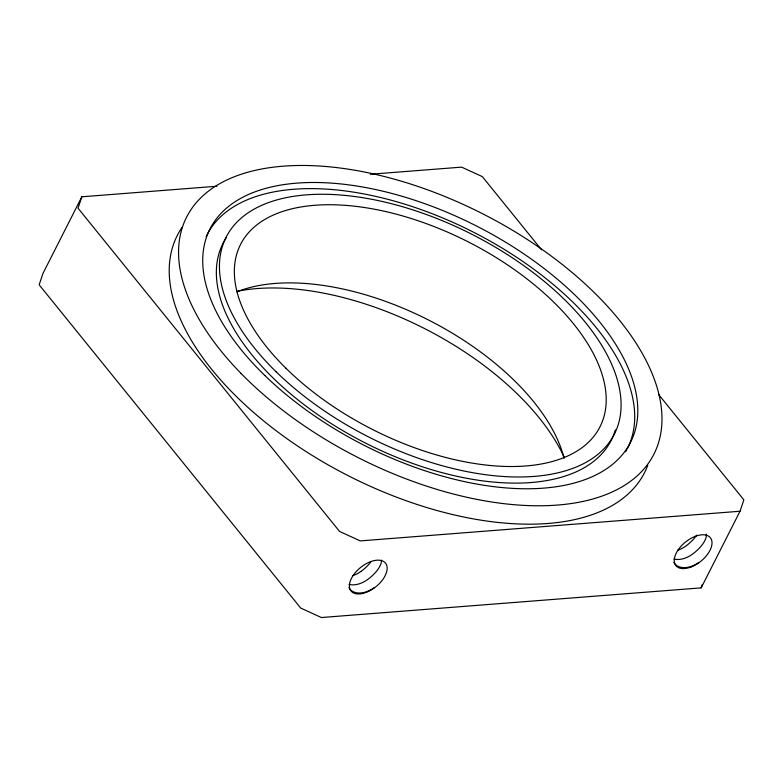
<?xml version="1.0" encoding="UTF-8"?>
<svg xmlns="http://www.w3.org/2000/svg" width="783" height="783" viewBox="0 0 783 783"><rect width="100%" height="100%" fill="white"/><g stroke="black" fill="none" stroke-linecap="round" stroke-linejoin="round"><path stroke-width="1.17" d="M216.95 186.237L81.833 196.797L78.026 208.18L339.568 531.442L360.249 540.906L740.033 511.24L743.85 499.857L658.464 394.319M81.833 196.797L42.967 273.414L39.15 284.797L300.692 608.058L321.382 617.533L701.167 587.867L702.312 584.451M701.167 587.867L740.033 511.24M370.33 174.257L461.618 167.131L482.308 176.596L541.542 249.806M236.906 291.354A219.68 114.778 26.9 0 1 564.347 457.575M647.776 465.298A262.002 136.898 26.9 0 1 347.828 475.506A262.002 136.898 26.9 0 1 182.018 227.481M236.926 291.824A201.534 105.304 26.9 0 1 428.634 320.061A201.534 105.304 26.9 0 1 564.024 458.221M626.684 449.892A235.8 123.205 26.9 0 1 625.597 451.82M206.125 236.583A235.8 123.205 26.9 0 1 471.914 231.386A235.8 123.205 26.9 0 1 627.203 448.913M615.36 429.867A217.664 113.731 26.9 0 1 369.439 445.047A217.664 113.731 26.9 0 1 226.444 237.435M706.266 534.104A21.924 9.435 -38 0 1 692.28 554.305A21.924 14.642 -40.1 0 1 673.909 559.052M696.694 535.122A21.924 9.435 -38 0 1 685.693 546.162A21.924 14.642 -40.1 0 1 677.452 550.322M698.867 562.439A21.924 14.642 -40.1 0 1 674.838 563.829M674.271 563.104A21.924 14.642 -40.1 0 1 673.771 562.331M381.487 560.148A21.924 9.435 -38 0 1 367.423 579.684A21.924 14.642 -40.1 0 1 349.052 584.431M371.171 561.46A21.924 9.435 -38 0 1 360.836 571.531M374.01 587.818A21.924 14.642 -40.1 0 1 348.915 587.7M360.826 571.531A21.924 14.642 -40.1 0 1 352.595 575.691M366.131 592.418A22.169 12.303 -39 0 0 385.608 563.251A22.169 12.303 -39 0 0 353.094 575.564A22.169 12.303 -39 0 0 366.131 592.418M690.988 567.039A22.169 12.303 -39 0 0 710.465 537.872A22.169 12.303 -39 0 0 677.951 550.185A22.169 12.303 -39 0 0 690.988 567.039M285.952 368.264A201.534 105.304 26.9 0 0 598.78 429.084A201.534 105.304 26.9 0 0 376.075 209.531A201.534 105.304 26.9 0 0 285.952 368.264M241.105 373.491A262.002 136.898 26.9 0 0 650.37 460.365A262.002 136.898 26.9 0 0 369.322 173.023A262.002 136.898 26.9 0 0 241.105 373.491M264.82 375.488A235.8 123.205 26.9 0 0 629.796 443.755A235.8 123.205 26.9 0 0 366.19 187.646A235.8 123.205 26.9 0 0 264.82 375.488M276.184 371.847A217.664 113.731 26.9 0 0 613.451 435.857A217.664 113.731 26.9 0 0 371.162 199.176A217.664 113.731 26.9 0 0 276.184 371.847"/></g></svg>
